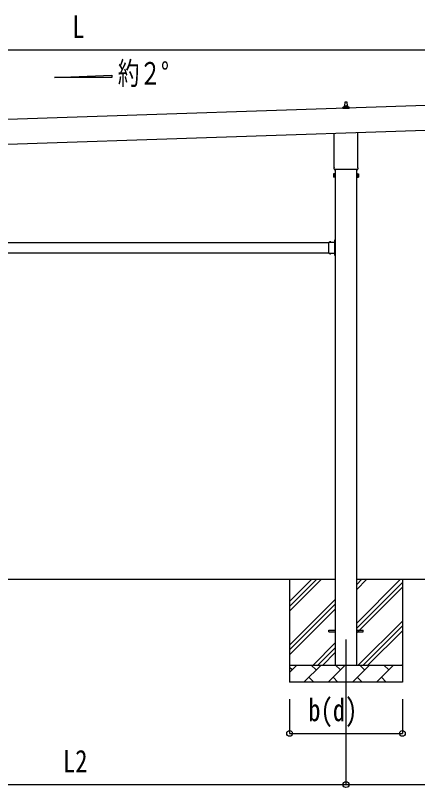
# Model space of a CAD drawing. Units: millimetres, scale not verified. Extents: x -16820 to 16820, y -11880 to 11880.
# Drawn here: x 1866 to 4218, y -9467 to -4947 of the extents above; entities that cross this region are included whole.
import ezdxf
from ezdxf.enums import TextEntityAlignment as Align

# ---------------------------------------------------------------- set-up
doc = ezdxf.new("R2010")
doc.units = ezdxf.units.MM
doc.header["$LTSCALE"] = 50
for name, color, linetype in [('0-3_YKK_12', 2, 'Continuous'), ('0-4_YKK_13', 4, 'Continuous'), ('0-5_YKK_A1', 4, 'Continuous'), ('0-6_YKK_D', 6, 'Continuous')]:
    doc.layers.add(name, color=color, linetype=linetype)
doc.styles.add('ＭＳ ゴシック', font='')
doc.styles.get('ＭＳ ゴシック').set_extended_font_data('MS Gothic')

msp = doc.modelspace()

# ---------------------------------------------------------------- linework, layer by layer
at = {"layer": '0-3_YKK_12'}
msp.add_line((3799.84, -8600), (3799.84, -9100), dxfattribs=at)
at = {"layer": '0-4_YKK_13'}
for p, q in [((3793.84, -5477.41), (3794.57, -5453.88)), ((3795.57, -5452.91), (3804.11, -5452.91)), ((3805.11, -5453.88), (3805.84, -5477.41)), ((3781.59, -5492.91), (3781.59, -5485.19)), ((3818.09, -5492.91), (3781.59, -5492.91)), ((3781.97, -5484.41), (3817.71, -5484.41)), ((3782.35, -5484.22), (3789.07, -5482.59)), ((3789.46, -5482.41), (3810.22, -5482.41)), ((3789.84, -5481.62), (3789.84, -5477.41)), ((3790.84, -5477.41), (3808.84, -5477.41)), ((3809.84, -5481.62), (3809.84, -5477.41)), ((3817.32, -5484.22), (3810.6, -5482.59)), ((3818.09, -5492.91), (3818.09, -5485.19)), ((3731.54, -5836.89), (3731.54, -5637.32)), ((3868.14, -5632.77), (3868.14, -5836.89)), ((3725.84, -5875.17), (3726.6, -5873.85)), ((3725.84, -5875.17), (3725.84, -5892.17)), ((3729.84, -5845.67), (3729.84, -5840.17)), ((3867.78, -5849.17), (3731.9, -5849.17)), ((3869.84, -5840.17), (3869.84, -5845.67)), ((3873.84, -5875.17), (3873.08, -5873.85)), ((3873.84, -5875.17), (3873.84, -5892.17)), ((3725.84, -5892.17), (3726.6, -5893.48)), ((3732.84, -5878.76), (3726.6, -5878.76)), ((3732.84, -5888.57), (3726.6, -5888.57)), ((3732.84, -5893.48), (3726.6, -5893.48)), ((3735.34, -5892.87), (3732.84, -5892.87)), ((3864.34, -5892.87), (3866.84, -5892.87)), ((3866.84, -5878.76), (3873.08, -5878.76)), ((3866.84, -5888.57), (3873.08, -5888.57)), ((3866.84, -5893.48), (3873.08, -5893.48)), ((3873.84, -5892.17), (3873.08, -5893.48)), ((3699.34, -6285.29), (3699.34, -6274.9)), ((3699.34, -6274.9), (3735.74, -6274.9)), ((3702.6, -6274.04), (3702.6, -6274.2)), ((3703.3, -6274.9), (3711.37, -6274.9)), ((3706.21, -6274.9), (3704.89, -6272.24)), ((3708.46, -6274.9), (3709.79, -6272.24)), ((3712.07, -6274.04), (3712.07, -6274.2)), ((3731.64, -6267), (3737.34, -6267)), ((3735.34, -6276.5), (3732.34, -6276.5)), ((3735.74, -6265.87), (3733.08, -6264.55)), ((3735.74, -6268.13), (3733.08, -6269.45)), ((3734.88, -6262.27), (3735.04, -6262.27)), ((3734.88, -6271.74), (3735.04, -6271.74)), ((3735.34, -6285.29), (3735.34, -6278.5)), ((3735.74, -6259.5), (3737.34, -6259.5)), ((3735.74, -6276.46), (3735.74, -6259.5)), ((3735.74, -6262.97), (3735.74, -6271.04)), ((3737.34, -6264), (3735.74, -6264)), ((3735.74, -6265), (3737.34, -6265)), ((3735.74, -6269), (3737.34, -6269)), ((3737.34, -6270), (3735.74, -6270)), ((3699.34, -6327.29), (3699.34, -6286.71)), ((3735.34, -6327.29), (3735.34, -6286.71)), ((3699.34, -6339.1), (3699.34, -6328.71)), ((3699.34, -6339.1), (3735.74, -6339.1)), ((3702.6, -6339.96), (3702.6, -6339.8)), ((3703.3, -6339.1), (3711.37, -6339.1)), ((3706.21, -6339.1), (3704.89, -6341.76)), ((3708.46, -6339.1), (3709.79, -6341.76)), ((3712.07, -6339.96), (3712.07, -6339.8)), ((3732.34, -6337.5), (3735.34, -6337.5)), ((3735.74, -6345.87), (3733.08, -6344.55)), ((3735.74, -6348.13), (3733.08, -6349.45)), ((3734.88, -6342.27), (3735.04, -6342.27)), ((3734.88, -6351.74), (3735.04, -6351.74)), ((3735.34, -6335.5), (3735.34, -6328.71)), ((3735.74, -6354.5), (3735.74, -6337.54)), ((3735.74, -6342.97), (3735.74, -6351.04)), ((3735.74, -6345), (3737.34, -6345)), ((3735.74, -6349), (3737.34, -6349)), ((3735.74, -6354.5), (3737.34, -6354.5)), ((3699.84, -8545.5), (3737.34, -8545.5)), ((3699.84, -8554.5), (3699.84, -8545.5)), ((3699.84, -8554.5), (3737.34, -8554.5)), ((3862.34, -8545.5), (3899.84, -8545.5)), ((3862.34, -8554.5), (3899.84, -8554.5)), ((3899.84, -8554.5), (3899.84, -8545.5))]:
    msp.add_line(p, q, dxfattribs=at)
for points in [[(3732.84, -5893.48), (3732.84, -5873.85), (3726.6, -5873.85)], [(3732.84, -5892.87), (3732.84, -5874.47), (3735.34, -5874.47)], [(3866.84, -5892.87), (3866.84, -5874.47), (3864.34, -5874.47)], [(3866.84, -5893.48), (3866.84, -5873.85), (3873.08, -5873.85)], [(3735.34, -6278.5), (3732.34, -6278.5), (3732.34, -6274.9)], [(3737.34, -6274.5), (3737.34, -6268.5), (3737.34, -6265.5), (3737.34, -6259.5)], [(3735.34, -6335.5), (3732.34, -6335.5), (3732.34, -6339.1)], [(3737.34, -6354.5), (3737.34, -6348.5), (3737.34, -6345.5), (3737.34, -6339.5)]]:
    msp.add_lwpolyline(points, dxfattribs=at)
for points in [[(3735.34, -5894.17), (3735.34, -5873.17), (3737.34, -5873.17), (3737.34, -5894.17)], [(3864.34, -5894.17), (3864.34, -5873.17), (3862.34, -5873.17), (3862.34, -5894.17)]]:
    msp.add_lwpolyline(points, close=True, dxfattribs=at)
for centre, radius, start, end in [((3795.57, -5453.91), 1, 90, 178.60509), ((3804.11, -5453.91), 1, 1.39491, 90), ((3782.59, -5485.19), 1, 103.62699, 180), ((3788.84, -5481.62), 1, 283.62699, 0), ((3793.92, -5478.04), 4.13, 90, 171.17633), ((3790.84, -5478.41), 1, 90, 180), ((3803.17, -5477.41), 4.83, 133.60282, 180), ((3796.51, -5477.41), 4.83, 0, 46.39718), ((3805.75, -5478.04), 4.13, 8.82367, 90), ((3808.84, -5478.41), 1, 0, 90), ((3810.84, -5481.62), 1, 180, 256.37301), ((3817.09, -5485.19), 1, 0, 76.37301), ((3730.18, -5876.31), 4.34, 145.61575, 214.38425), ((3733.84, -5840.17), 4, 125.09963, 180), ((3733.84, -5845.67), 4, 180, 194.47751), ((3733.84, -5845.67), 4, 194.47751, 241.04498), ((3865.84, -5845.67), 4, 298.95502, 345.52249), ((3865.84, -5840.17), 4, 0, 54.90037), ((3865.84, -5845.67), 4, 345.52249, 0), ((3869.49, -5876.31), 4.34, 325.61575, 34.38425), ((3742.08, -5883.67), 16.24, 162.41205, 197.58795), ((3730.18, -5891.03), 4.34, 145.61575, 214.38425), ((3857.6, -5883.67), 16.24, 342.41205, 17.58795), ((3869.49, -5891.03), 4.34, 325.61575, 34.38425), ((3703.3, -6274.2), 0.7, 180, 270), ((3703.47, -6274.04), 0.862, 129.12355, 180), ((3707.34, -6278.8), 7, 90, 129.12355), ((3707.34, -6278.8), 7, 50.87645, 90), ((3711.37, -6274.2), 0.7, 270, 0), ((3711.21, -6274.04), 0.862, 0, 50.87645), ((3739.64, -6267), 7, 140.87645, 180), ((3739.64, -6267), 7, 180, 219.12355), ((3734.88, -6263.13), 0.862, 90, 140.87645), ((3734.88, -6270.87), 0.862, 219.12355, 270), ((3735.04, -6262.97), 0.7, 0, 90), ((3735.04, -6271.04), 0.7, 270, 0), ((3735.34, -6274.5), 2, 270, 0), ((3698.64, -6286), 1, 314.427, 45.573), ((3698.64, -6328), 1, 314.427, 45.573), ((3736.04, -6286), 1, 134.427, 225.573), ((3736.04, -6328), 1, 134.427, 225.573), ((3703.3, -6339.8), 0.7, 90, 180), ((3703.47, -6339.96), 0.862, 180, 230.87645), ((3707.34, -6335.2), 7, 230.87645, 270), ((3707.34, -6335.2), 7, 270, 309.12355), ((3711.37, -6339.8), 0.7, 0, 90), ((3711.21, -6339.96), 0.862, 309.12355, 0), ((3739.64, -6347), 7, 140.87645, 180), ((3739.64, -6347), 7, 180, 219.12355), ((3734.88, -6343.13), 0.862, 90, 140.87645), ((3734.88, -6350.87), 0.862, 219.12355, 270), ((3735.04, -6342.97), 0.7, 0, 90), ((3735.04, -6351.04), 0.7, 270, 0), ((3735.34, -6339.5), 2, 0, 90)]:
    msp.add_arc(centre, radius, start, end, dxfattribs=at)
at = {"layer": '0-5_YKK_A1'}
for p, q in [((2094.52, -5309.81), (2430.52, -5297.4)), ((2430.52, -5309.81), (2094.52, -5309.81)), ((2430.52, -5297.4), (2430.52, -5309.81)), ((4940.68, -5451.97), (-451.39, -5631.67)), ((-446.56, -5776.59), (4945.51, -5596.86)), ((3737.34, -5849.17), (3737.34, -8750)), ((3862.34, -8750), (3862.34, -5849.17)), ((800.34, -6277), (3699.34, -6277)), ((800.34, -6337), (3699.34, -6337)), ((3732.34, -6337), (3736.84, -6337)), ((3737.34, -8250), (762.34, -8250)), ((3469.84, -8250), (3469.84, -8850)), ((3469.84, -8435.05), (3654.89, -8250)), ((3469.84, -8406.77), (3626.61, -8250)), ((3469.84, -8378.48), (3598.32, -8250)), ((5050.72, -8250), (3862.34, -8250)), ((3862.34, -8505.1), (4117.44, -8250)), ((3862.34, -8307.11), (3919.45, -8250)), ((3862.34, -8278.82), (3891.16, -8250)), ((3862.34, -8533.38), (4129.84, -8265.88)), ((4129.84, -8250), (4129.84, -8850)), ((3862.34, -8561.67), (4129.84, -8294.17)), ((3469.84, -8633.04), (3737.34, -8365.54)), ((3469.84, -8661.32), (3737.34, -8393.82)), ((3469.84, -8689.61), (3737.34, -8422.11)), ((3872, -8750), (4129.84, -8492.16)), ((3900.28, -8750), (4129.84, -8520.44)), ((3928.57, -8750), (4129.84, -8548.73)), ((3607.44, -8750), (3737.34, -8620.1)), ((3635.72, -8750), (3737.34, -8648.38)), ((3664.01, -8750), (3737.34, -8676.67)), ((3469.84, -8750), (4129.84, -8750)), ((3469.84, -8792.89), (3512.73, -8750)), ((3484.18, -8778.55), (3469.84, -8764.21)), ((3554.15, -8850), (3654.15, -8750)), ((3625.6, -8778.55), (3597.05, -8750)), ((3695.58, -8850), (3795.58, -8750)), ((3767.02, -8778.55), (3738.47, -8750)), ((3837, -8850), (3937, -8750)), ((3908.44, -8778.55), (3879.89, -8750)), ((3978.42, -8850), (4078.42, -8750)), ((4049.86, -8778.55), (4021.31, -8750)), ((4126.55, -8750), (4129.84, -8746.72)), ((4129.84, -8850), (3469.84, -8850)), ((3582.71, -8821.45), (3611.26, -8850)), ((3724.13, -8821.45), (3752.68, -8850)), ((3865.55, -8821.45), (3894.1, -8850)), ((4006.97, -8821.45), (4035.52, -8850))]:
    msp.add_line(p, q, dxfattribs=at)
msp.add_lwpolyline([(3732.34, -6277), (3736.84, -6277), (3736.84, -6337)], dxfattribs=at)
at = {"layer": '0-6_YKK_D'}
for p, q in [((4762.99, -5150.89), (-268.85, -5150.89)), ((3469.84, -8950), (3469.84, -9151)), ((4129.84, -8950), (4129.84, -9151)), ((3799.84, -9101), (3799.84, -9451)), ((3799.84, -9101), (3799.84, -9451)), ((3469.84, -9150), (4129.84, -9150)), ((699.84, -9450), (3799.84, -9450)), ((3799.84, -9450), (4962.99, -9450))]:
    msp.add_line(p, q, dxfattribs=at)
for centre in [(3469.84, -9150), (4129.84, -9150), (3799.84, -9450), (3799.84, -9450)]:
    msp.add_circle(centre, 17, dxfattribs=at)

# ---------------------------------------------------------------- texts
at = {"layer": '0-5_YKK_A1', "style": 'ＭＳ ゴシック', "width": 0.7}
msp.add_text('約２°', height=132, dxfattribs=at).set_placement((2465.62, -5391.56), align=Align.BOTTOM_LEFT)
at = {"layer": '0-6_YKK_D', "style": 'ＭＳ ゴシック', "width": 0.8}
for s, p in [('L', (2199.07, -5118.89)), ('b(d)', (3579.04, -9118)), ('L2', (2144.24, -9418))]:
    msp.add_text(s, height=132, dxfattribs=at).set_placement(p, align=Align.BOTTOM_LEFT)

doc.saveas('drawing.dxf')
